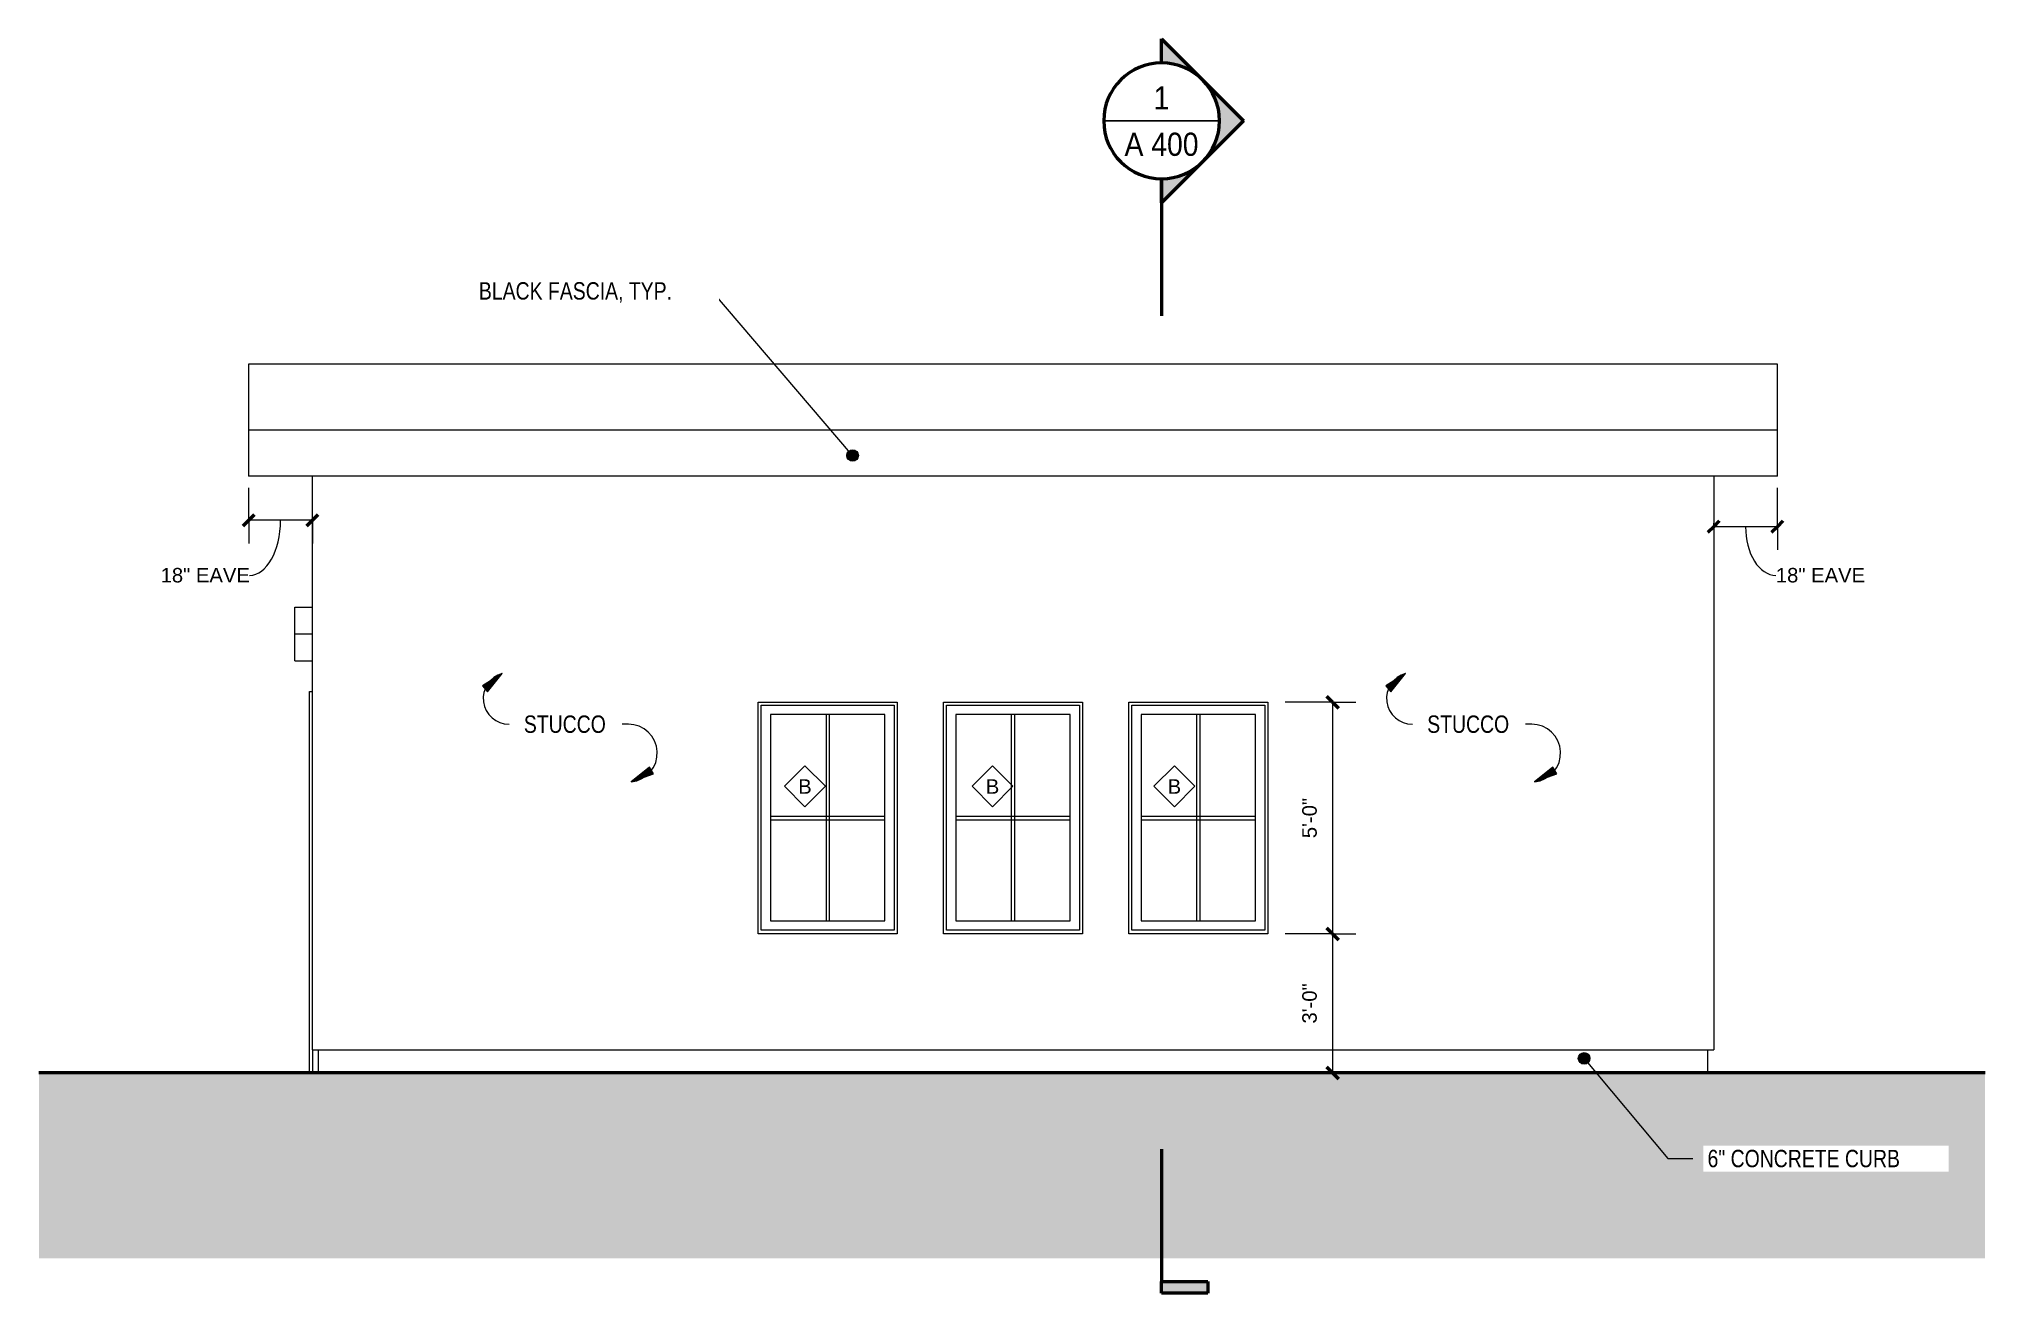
# Model space of a CAD drawing. Header units: inches. Extents: x -583 to -78, y -57 to 268.
import ezdxf

# ---------------------------------------------------------------- set-up
doc = ezdxf.new("R2010")
doc.units = ezdxf.units.IN
doc.header["$MEASUREMENT"] = 0
for name, color, linetype, lineweight in [('A-ANNO-DIMS', 211, 'Continuous', 13), ('A-ANNO-DIMS-48', 211, 'Continuous', 13), ('A-DETL', 90, 'Continuous', 50), ('A-DETL-GENF', 92, 'Continuous', 18), ('A-DOOR', 31, 'Continuous', 18), ('A-FLOR', 192, 'Continuous', 18), ('A-GENM', 13, 'Continuous', 13), ('A-GLAZ', 151, 'Continuous', 18), ('A-GLAZ-IDEN', 152, 'Continuous', 25), ('A-ROOF', 132, 'Continuous', 18), ('A-WALL', 113, 'Continuous', 18), ('G-ANNO-SYMB', 111, 'Continuous', 13), ('G-ANNO-TEXT', 231, 'Continuous', 13)]:
    doc.layers.add(name, color=color, linetype=linetype, lineweight=lineweight)
doc.styles.add('Arial', font='arial.ttf', dxfattribs={"width": 0.875, "height": 6})
doc.styles.add('Arial_1', font='arial.ttf', dxfattribs={"width": 0.8, "height": 4.5})
doc.styles.add('Arial_2', font='arial.ttf', dxfattribs={"height": 3.75})
doc.dimstyles.new('Linear_w__Centerline', dxfattribs={"dimscale": 12, "dimtxt": 3.825973, "dimasz": 0.25, "dimexe": 0.5, "dimexo": 0.25, "dimgap": 0.25, "dimtad": 1, "dimdec": 4, "dimrnd": 0.0625, "dimzin": 3, "dimdsep": 46, "dimlunit": 4, "dimtxsty": 'Arial_2', "dimblk1": 'OBLIQUE', "dimblk2": 'OBLIQUE', "dimsah": 1, "dimcen": 0.09, "dimazin": 0, "dimtfac": 1, "dimtdec": 4, "dimtix": 1, "dimtmove": 0, "dimatfit": 3, "dimfxl": 1, "dimtvp": 1, "dimfrac": 2, "dimtolj": 1, "dimtzin": 0, "dimarcsym": 2})
doc.dimstyles.new('Linear_w__Centerline_1', dxfattribs={"dimscale": 12, "dimtxt": 3.825973, "dimasz": 0.25, "dimexe": 0.5, "dimexo": 0.25, "dimgap": 0.25, "dimtad": 1, "dimdec": 4, "dimrnd": 0.0625, "dimzin": 3, "dimdsep": 46, "dimlunit": 4, "dimtxsty": 'Arial_2', "dimblk1": 'OBLIQUE', "dimblk2": 'OBLIQUE', "dimsah": 1, "dimcen": 0.09, "dimazin": 0, "dimtfac": 1, "dimtdec": 4, "dimtix": 1, "dimtmove": 1, "dimatfit": 3, "dimfxl": 1, "dimtvp": 1, "dimfrac": 2, "dimtolj": 1, "dimtzin": 0, "dimarcsym": 2})

# ---------------------------------------------------------------- blocks, each defined once
blk = doc.blocks.new('Full view door - 36_ x 96_-728582-EAST')
at = {"layer": 'A-DOOR', "lineweight": 13}
for p, q in [((-512.49, 0), (-512.49, 98.75)), ((-512.49, 98.75), (-511.74, 98.75)), ((-511.74, 6), (-511.74, 0))]:
    blk.add_line(p, q, dxfattribs=at)
blk = doc.blocks.new('Window-Casement-JELD-WEN-Stationary-In_Sash-Premium-Vinyl - 36_ x 72_-794128-EAST')
at = {"layer": 'A-GENM'}
for p, q in [((-330.68, 92.81), (-330.68, 39.37)), ((-329.8, 39.37), (-329.8, 92.81)), ((-315.43, 66.44), (-345.05, 66.44)), ((-345.05, 65.56), (-315.43, 65.56))]:
    blk.add_line(p, q, dxfattribs=at)
at = {"layer": 'A-GLAZ', "lineweight": 13}
for p, q in [((-348.24, 96), (-312.24, 96)), ((-348.24, 36), (-348.24, 96)), ((-312.24, 96), (-312.24, 36)), ((-347.49, 36.94), (-347.49, 95.25)), ((-347.49, 95.25), (-312.99, 95.25)), ((-345.05, 92.81), (-345.05, 39.37)), ((-315.43, 92.81), (-345.05, 92.81)), ((-315.43, 39.37), (-315.43, 92.81)), ((-312.99, 95.25), (-312.99, 36.94)), ((-312.24, 36), (-348.24, 36)), ((-312.99, 36.94), (-347.49, 36.94)), ((-345.05, 39.37), (-315.43, 39.37))]:
    blk.add_line(p, q, dxfattribs=at)
blk = doc.blocks.new('Section - Section Tail-382968-EAST')
at = {"layer": 'G-ANNO-SYMB'}
blk.add_hatch(color=256, dxfattribs=at).paths.add_polyline_path([(-279.75, -54), (-291.75, -54), (-291.75, -57), (-279.75, -57)])
at = {"layer": 'G-ANNO-SYMB', "lineweight": 50}
for p, q in [((-291.75, -57), (-291.75, -54)), ((-291.75, -54), (-279.75, -54)), ((-279.75, -54), (-279.75, -57)), ((-279.75, -57), (-291.75, -57))]:
    blk.add_line(p, q, dxfattribs=at)
blk = doc.blocks.new('Section - Section Head-237414-EAST')
at = {"layer": 'G-ANNO-SYMB'}
h = blk.add_hatch(color=256, dxfattribs=at)
edge = h.paths.add_edge_path()
edge.add_line((-291.75, 267.75), (-281.14, 257.15))
edge.add_arc((-291.75, 246.54), 15, 45, 90)
edge.add_line((-291.75, 261.54), (-291.75, 267.75))
h = blk.add_hatch(color=256, dxfattribs=at)
edge = h.paths.add_edge_path()
edge.add_line((-270.53, 246.54), (-281.14, 235.93))
edge.add_arc((-291.75, 246.54), 15, 315, 405)
edge.add_line((-281.14, 257.15), (-270.53, 246.54))
h = blk.add_hatch(color=256, dxfattribs=at)
edge = h.paths.add_edge_path()
edge.add_line((-291.75, 225.33), (-291.75, 231.54))
edge.add_arc((-291.75, 246.54), 15, 270, 315)
edge.add_line((-281.14, 235.93), (-291.75, 225.33))
at = {"layer": 'G-ANNO-SYMB', "lineweight": 50}
for p, q in [((-291.75, 267.75), (-270.53, 246.54)), ((-291.75, 261.54), (-291.75, 267.75)), ((-270.53, 246.54), (-291.75, 225.33)), ((-291.75, 225.33), (-291.75, 231.54))]:
    blk.add_line(p, q, dxfattribs=at)
at = {"layer": 'G-ANNO-SYMB', "lineweight": 25}
for p, q in [((-291.75, 267.75), (-291.75, 261.54)), ((-281.14, 257.15), (-291.75, 267.75)), ((-270.53, 246.54), (-281.14, 257.15)), ((-281.14, 235.93), (-270.53, 246.54)), ((-291.75, 225.33), (-281.14, 235.93)), ((-291.75, 231.54), (-291.75, 225.33))]:
    blk.add_line(p, q, dxfattribs=at)
at = {"layer": 'G-ANNO-SYMB', "lineweight": 50}
for start, end in [(90, 270), (270, 90)]:
    blk.add_arc((-291.75, 246.54), 15, start, end, dxfattribs=at)
at = {"layer": 'G-ANNO-SYMB', "lineweight": 25}
for start, end in [(45, 90), (315, 45), (270, 315)]:
    blk.add_arc((-291.75, 246.54), 15, start, end, dxfattribs=at)
blk = doc.blocks.new('Window Tag 5-64 inch - Window Tag 5-64 inch-591583-EAST')
at = {"layer": 'A-GLAZ-IDEN'}
for p, q in [((-384.14, 79.53), (-389.45, 74.23)), ((-378.84, 74.23), (-384.14, 79.53)), ((-389.45, 74.23), (-384.14, 68.93)), ((-384.14, 68.93), (-378.84, 74.23))]:
    blk.add_line(p, q, dxfattribs=at)
blk = doc.blocks.new('DIMBLOCK1-EAST')
at = {"layer": 'A-ANNO-DIMS-48'}
for p, q in [((-247.45, 96), (-259.74, 96)), ((-247.45, 96), (-247.45, 36)), ((-247.45, 96), (-241.45, 96)), ((-247.45, 36), (-259.74, 36)), ((-247.45, 36), (-241.45, 36))]:
    blk.add_line(p, q, dxfattribs=at)
at = {"layer": 'A-ANNO-DIMS-48', "lineweight": 50}
for p, q in [((-247.45, 96), (-248.95, 97.5)), ((-247.45, 96), (-245.95, 94.5)), ((-247.45, 36), (-248.95, 37.5)), ((-247.45, 36), (-245.95, 34.5))]:
    blk.add_line(p, q, dxfattribs=at)
at = {"layer": 'A-ANNO-DIMS-48', "color": 0, "insert": (-255.32, 60.79), "char_height": 3.75, "width": 12.5021, "attachment_point": 1, "rotation": 90, "line_spacing_factor": 0.941778, "style": 'Arial_2'}
blk.add_mtext('5\'-0"', dxfattribs=at)
blk = doc.blocks.new('_Oblique')
at = {"color": 0, "linetype": 'ByBlock', "lineweight": -2}
blk.add_line((-0.5, -0.5), (0.5, 0.5), dxfattribs=at)
blk = doc.blocks.new('DIMBLOCK2-EAST')
at = {"layer": 'A-ANNO-DIMS-48'}
for p, q in [((-247.45, 36), (-259.74, 36)), ((-247.45, 36), (-247.45, 0)), ((-247.45, 36), (-241.45, 36)), ((-247.45, 0), (-248.33, 0)), ((-247.45, 0), (-241.45, 0))]:
    blk.add_line(p, q, dxfattribs=at)
at = {"layer": 'A-ANNO-DIMS-48', "lineweight": 50}
for p, q in [((-247.45, 36), (-248.95, 37.5)), ((-247.45, 36), (-245.95, 34.5)), ((-247.45, 0), (-248.95, 1.5)), ((-247.45, 0), (-245.95, -1.5))]:
    blk.add_line(p, q, dxfattribs=at)
at = {"layer": 'A-ANNO-DIMS-48', "color": 0, "insert": (-255.32, 12.79), "char_height": 3.75, "width": 12.5021, "attachment_point": 1, "rotation": 90, "line_spacing_factor": 0.941778, "style": 'Arial_2'}
blk.add_mtext('3\'-0"', dxfattribs=at)
blk = doc.blocks.new('DIMBLOCK3-EAST')
at = {"layer": 'A-ANNO-DIMS-48'}
for p, q in [((-528.24, 143.1), (-528.24, 151.5)), ((-511.74, 143.1), (-528.24, 143.1)), ((-528.24, 143.1), (-528.24, 137.1)), ((-511.74, 143.1), (-511.74, 143.98)), ((-511.74, 143.1), (-511.74, 137.1))]:
    blk.add_line(p, q, dxfattribs=at)
at = {"layer": 'A-ANNO-DIMS-48', "lineweight": 50}
for p, q in [((-528.24, 143.1), (-529.74, 141.6)), ((-528.24, 143.1), (-526.74, 144.6)), ((-511.74, 143.1), (-513.24, 141.6)), ((-511.74, 143.1), (-510.24, 144.6))]:
    blk.add_line(p, q, dxfattribs=at)
at = {"layer": 'A-ANNO-DIMS-48'}
blk.add_ellipse((-528.02, 143.1), major_axis=(0, 14.26), ratio=0.563121, start_param=3.141593, end_param=4.712389, dxfattribs=at)
at = {"layer": 'A-ANNO-DIMS-48', "color": 0, "insert": (-551.04, 130.77), "char_height": 3.75, "width": 27.6176, "attachment_point": 1, "line_spacing_factor": 0.941778, "style": 'Arial_2'}
blk.add_mtext('18" EAVE', dxfattribs=at)
blk = doc.blocks.new('DIMBLOCK4-EAST')
at = {"layer": 'A-ANNO-DIMS-48'}
for p, q in [((-132.24, 141.45), (-132.24, 151.5)), ((-148.74, 141.45), (-148.74, 142.33)), ((-132.24, 141.45), (-148.74, 141.45)), ((-148.74, 141.45), (-148.74, 135.45)), ((-132.24, 141.45), (-132.24, 135.45))]:
    blk.add_line(p, q, dxfattribs=at)
at = {"layer": 'A-ANNO-DIMS-48', "lineweight": 50}
for p, q in [((-148.74, 141.45), (-150.24, 139.95)), ((-148.74, 141.45), (-147.24, 142.95)), ((-132.24, 141.45), (-133.74, 139.95)), ((-132.24, 141.45), (-130.74, 142.95))]:
    blk.add_line(p, q, dxfattribs=at)
at = {"layer": 'A-ANNO-DIMS-48'}
blk.add_ellipse((-132.64, 141.45), major_axis=(0, 12.6), ratio=0.623005, start_param=1.570796, end_param=3.141593, dxfattribs=at)
at = {"layer": 'A-ANNO-DIMS-48', "color": 0, "insert": (-132.64, 130.77), "char_height": 3.75, "width": 27.6176, "attachment_point": 1, "line_spacing_factor": 0.941778, "style": 'Arial_2'}
blk.add_mtext('18" EAVE', dxfattribs=at)

msp = doc.modelspace()

# ---------------------------------------------------------------- hatches: boundary and pattern name
at = {"layer": 'A-DETL-GENF', "lineweight": 13}
h = msp.add_hatch(dxfattribs=at)
h.set_pattern_fill('FP_1', color=9, style=0, pattern_type=2)
h.set_pattern_definition([(45, (-139.456, 0), (0, 8.48528), [5.424, -6.576]), (45, (-138.497, -0.959), (0, 8.48528), [5.424, -6.576]), (45, (-137.539, -1.918), (0, 8.48528), [5.424, -6.576]), (45, (-136.58, -2.877), (0, 8.48528), [5.424, -6.576]), (45, (-135.621, -3.835), (0, 8.48528), [5.424, -6.576]), (135, (-139.864, 0.407), (-8.48528, 9e-16), [5.424, -6.576]), (135, (-138.905, 1.366), (-8.48528, 9e-16), [5.424, -6.576]), (135, (-137.946, 2.325), (-8.48528, 9e-16), [5.424, -6.576]), (135, (-136.987, 3.284), (-8.48528, 9e-16), [5.424, -6.576]), (135, (-136.028, 4.243), (-8.48528, 9e-16), [5.424, -6.576])])
h.paths.add_polyline_path([(-78.44236, -48), (-78.44236, 0), (-582.57193, 0), (-582.57193, -48), (-204.47475, -48)])
at = {"layer": 'G-ANNO-TEXT'}
h = msp.add_hatch(color=7, dxfattribs=at)
edge = h.paths.add_edge_path()
edge.add_arc((-371.79781, 159.87572), 1.5, 0, 360)
for points in [[(-462.54323, 103.46742), (-467.68692, 100.21924), (-466.34918, 98.72159)], [(-228.54323, 103.46742), (-233.68692, 100.21924), (-232.34918, 98.72159)], [(-429.11869, 75.36524), (-423.40274, 77.44756), (-424.39209, 79.19504)], [(-195.11869, 75.36524), (-189.40274, 77.44756), (-190.39209, 79.19504)]]:
    msp.add_hatch(color=7, dxfattribs=at).paths.add_polyline_path(points)
h = msp.add_hatch(color=7, dxfattribs=at)
edge = h.paths.add_edge_path()
edge.add_arc((-182.31012, 3.77468), 1.5, 0, 360)

# ---------------------------------------------------------------- linework, layer by layer
at = {"layer": 'A-DETL'}
msp.add_line((-78.44236, 0), (-582.57193, 0), dxfattribs=at)
at = {"layer": 'A-FLOR'}
for p, q in [((-510.24166, 6), (-510.24166, 0)), ((-150.24166, 0), (-150.24166, 6))]:
    msp.add_line(p, q, dxfattribs=at)
at = {"layer": 'A-ROOF'}
for p, q in [((-528.24166, 183.54159), (-528.24166, 154.5)), ((-132.24166, 183.54159), (-528.24166, 183.54159)), ((-132.24166, 154.5), (-132.24166, 183.54159)), ((-528.24166, 166.54159), (-132.24166, 166.54159)), ((-132.24166, 154.5), (-528.24166, 154.5)), ((-516.24166, 106.75), (-516.24166, 120.64926)), ((-516.24166, 120.64926), (-511.74166, 120.64926)), ((-511.74166, 113.625), (-516.24166, 113.625)), ((-516.24166, 106.75), (-511.74166, 106.75))]:
    msp.add_line(p, q, dxfattribs=at)
at = {"layer": 'A-WALL'}
for p, q in [((-511.74166, 6), (-511.74166, 154.5)), ((-148.74166, 154.5), (-148.74166, 6)), ((-396.24166, 36), (-396.24166, 96)), ((-396.24166, 96), (-360.24166, 96)), ((-360.24166, 96), (-360.24166, 36)), ((-348.24166, 36), (-348.24166, 96)), ((-348.24166, 96), (-312.24166, 96)), ((-312.24166, 96), (-312.24166, 36)), ((-300.24166, 36), (-300.24166, 96)), ((-300.24166, 96), (-264.24166, 96)), ((-264.24166, 96), (-264.24166, 36)), ((-360.24166, 36), (-396.24166, 36)), ((-312.24166, 36), (-348.24166, 36)), ((-264.24166, 36), (-300.24166, 36)), ((-511.74166, 6), (-148.74166, 6))]:
    msp.add_line(p, q, dxfattribs=at)
at = {"layer": 'G-ANNO-SYMB', "lineweight": 25}
msp.add_line((-306.74746, 246.54159), (-276.74746, 246.54159), dxfattribs=at)
at = {"layer": 'G-ANNO-SYMB', "lineweight": 50}
for p, q in [((-291.74746, 231.54159), (-291.74746, 196.05913)), ((-291.74746, -19.7115), (-291.74746, -54))]:
    msp.add_line(p, q, dxfattribs=at)
at = {"layer": 'G-ANNO-TEXT', "color": 7}
for p, q in [((-414.26549, 202.51396), (-414.35998, 202.51396)), ((-408.29614, 202.51396), (-414.26549, 202.51396)), ((-371.79781, 159.87572), (-408.29614, 202.51396)), ((-462.54323, 103.46742), (-467.68692, 100.21924)), ((-466.34918, 98.72159), (-462.54323, 103.46742)), ((-228.54323, 103.46742), (-233.68692, 100.21924)), ((-232.34918, 98.72159), (-228.54323, 103.46742)), ((-467.68692, 100.21924), (-466.34918, 98.72159)), ((-233.68692, 100.21924), (-232.34918, 98.72159)), ((-429.89141, 90.31325), (-431.51474, 90.31325)), ((-195.89141, 90.31325), (-197.51474, 90.31325)), ((-424.39209, 79.19504), (-429.11869, 75.36524)), ((-429.11869, 75.36524), (-423.40274, 77.44756)), ((-423.40274, 77.44756), (-424.39209, 79.19504)), ((-190.39209, 79.19504), (-195.11869, 75.36524)), ((-195.11869, 75.36524), (-189.40274, 77.44756)), ((-189.40274, 77.44756), (-190.39209, 79.19504)), ((-182.31012, 3.77468), (-160.65448, -22.16467)), ((-160.65448, -22.16467), (-154.17347, -22.16467))]:
    msp.add_line(p, q, dxfattribs=at)
for centre in [(-371.79781, 159.87572), (-182.31012, 3.77468)]:
    msp.add_circle(centre, 1.5, dxfattribs=at)
for centre, radius, start, end in [((-460.79474, 97.00654), 6.69329, 105.1430764, 270), ((-226.79474, 97.00654), 6.69329, 105.1430764, 270), ((-429.89141, 82.81927), 7.49398, 275.9184154, 90), ((-195.89141, 82.81927), 7.49398, 275.9184154, 90)]:
    msp.add_arc(centre, radius, start, end, dxfattribs=at)

# ---------------------------------------------------------------- block references
at = {"layer": 'A-DOOR'}
msp.add_blockref('Full view door - 36_ x 96_-728582-EAST', (0, 0), dxfattribs=at)
at = {"layer": 'A-GLAZ'}
for p in [(-48, 0), (0, 0), (48, 0)]:
    msp.add_blockref('Window-Casement-JELD-WEN-Stationary-In_Sash-Premium-Vinyl - 36_ x 72_-794128-EAST', p, dxfattribs=at)
at = {"layer": 'A-GLAZ-IDEN'}
for p in [(0, 0), (48.59026, 0), (95.70487, 0)]:
    msp.add_blockref('Window Tag 5-64 inch - Window Tag 5-64 inch-591583-EAST', p, dxfattribs=at)
at = {"layer": 'G-ANNO-SYMB', "lineweight": 25}
for name in ['Section - Section Head-237414-EAST', 'Section - Section Tail-382968-EAST']:
    msp.add_blockref(name, (0, 0), dxfattribs=at)

# ---------------------------------------------------------------- texts
at = {"layer": 'A-GLAZ-IDEN', "lineweight": 13, "char_height": 3.75, "width": 4.3935, "attachment_point": 1, "style": 'Arial_2'}
for insert in [(-385.88454, 76.04926), (-337.29428, 76.04926), (-290.17966, 76.04926)]:
    msp.add_mtext('B', dxfattribs=dict(at, insert=insert))
at = {"layer": 'G-ANNO-SYMB', "char_height": 6, "attachment_point": 1, "style": 'Arial'}
for s, insert, width in [('1', (-293.81455, 255.49841), 4.9048125), ('A 400', (-301.3547, 243.48206), 23.1984375)]:
    msp.add_mtext(s, dxfattribs=dict(at, insert=insert, width=width))
at = {"layer": 'G-ANNO-TEXT', "color": 7, "char_height": 4.5, "width": 26.1792, "attachment_point": 1, "style": 'Arial_1'}
for insert in [(-456.95474, 92.56325), (-222.95474, 92.56325)]:
    msp.add_mtext('STUCCO', dxfattribs=dict(at, insert=insert))

# ---------------------------------------------------------------- dimensions: what is measured, and where the dimension line sits
at = {"layer": 'A-ANNO-DIMS'}
for base, p1, p2, override, picture, middle in [((-528.24166, 143.1046), (-511.74166, 140.98328), (-528.24166, 154.5), {"dimpost": '<>', "dimfxl": 21.329599}, 'DIMBLOCK3-EAST', (-537.22794, 128.26936)), ((-148.74166, 141.44846), (-132.24166, 154.5), (-148.74166, 139.32714), {"dimpost": '<>', "dimfxl": 22.415748}, 'DIMBLOCK4-EAST', (-118.83022, 128.26936))]:
    dim = msp.add_linear_dim(base=base, p1=p1, p2=p2, text='18" EAVE', dimstyle='Linear_w__Centerline_1', override=override, dxfattribs=at)
    dim.commit()
    dim.dimension.update_dxf_attribs({"geometry": picture, "text_midpoint": middle, "dimtype": 160})
for base, p1, p2, override, picture, middle in [((-247.45114, 36), (-262.74166, 96), (-262.74166, 36), {"dimpost": '<>', "dimfxl": 60}, 'DIMBLOCK1-EAST', (-252.36579, 66)), ((-247.45114, 0), (-262.74166, 36), (-245.32982, 0), {"dimpost": '<>', "dimfxl": 39.989648}, 'DIMBLOCK2-EAST', (-252.36707, 18))]:
    dim = msp.add_linear_dim(base=base, p1=p1, p2=p2, angle=90, dimstyle='Linear_w__Centerline', override=override, dxfattribs=at)
    dim.commit()
    dim.dimension.update_dxf_attribs({"geometry": picture, "text_midpoint": middle})

# ---------------------------------------------------------------- next in the draw order: texts
at = {"layer": 'G-ANNO-TEXT', "color": 7, "char_height": 4.5, "attachment_point": 1, "style": 'Arial_1', "bg_fill": 3, "box_fill_scale": 1.25, "bg_fill_color": 256, "bg_fill_true_color": 13158600, "bg_fill_transparency": 0}
for s, insert, width in [('BLACK FASCIA, TYP.', (-468.59998, 204.76396), 61.0848), ('6" CONCRETE CURB', (-150.33347, -19.91467), 61.3272)]:
    msp.add_mtext(s, dxfattribs=dict(at, insert=insert, width=width))

doc.saveas('drawing.dxf')
